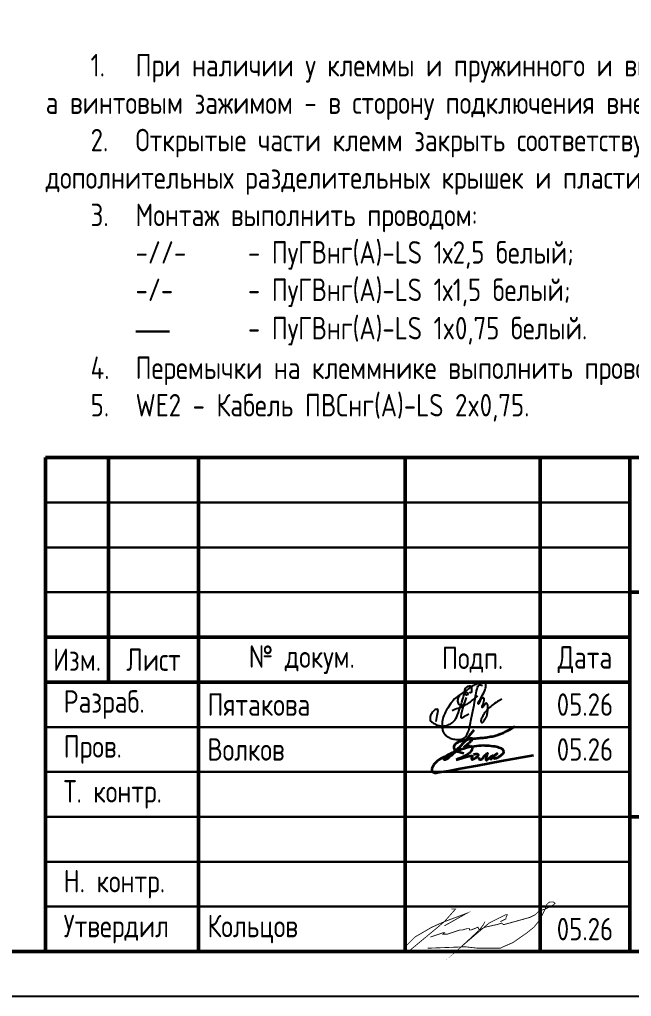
# Model space of a CAD drawing. Header units: millimetres. Extents: x -1036 to 2871, y -90 to 586.
# Drawn here: x 1784.1 to 1852.2, y 0 to 108.8 of the extents above; entities that cross this region are included whole.
import ezdxf

# ---------------------------------------------------------------- set-up
doc = ezdxf.new("R2010")
doc.units = ezdxf.units.MM
doc.styles.add('Gost_type_A', font='GOST_A.TTF')

# ---------------------------------------------------------------- blocks, each defined once
blk = doc.blocks.new('Штамп большой нижний')
at = {"lineweight": 50}
for points in [[(-185, 55), (-178, 55), (-178, 35), (-185, 35)], [(-178, 55), (-168, 55), (-168, 35), (-178, 35)], [(-168, 55), (-145, 55), (-145, 35), (-168, 35)], [(-145, 55), (-130, 55), (-130, 35), (-145, 35)], [(-130, 55), (-120, 55), (-120, 35), (-130, 35)], [(-120, 55), (0, 55), (0, 40), (-120, 40)], [(-120, 40), (-50, 40), (-50, 15), (-120, 15)], [(-185, 35), (-178, 35), (-178, 30), (-185, 30)], [(-178, 35), (-168, 35), (-168, 30), (-178, 30)], [(-168, 35), (-145, 35), (-145, 30), (-168, 30)], [(-145, 35), (-130, 35), (-130, 30), (-145, 30)], [(-130, 35), (-120, 35), (-120, 30), (-130, 30)], [(-185, 30), (-168, 30), (-168, 0), (-185, 0)], [(-168, 30), (-145, 30), (-145, 0), (-168, 0)], [(-145, 30), (-130, 30), (-130, 0), (-145, 0)], [(-130, 30), (-120, 30), (-120, 0), (-130, 0)], [(-120, 15), (-50, 15), (-50, 0), (-120, 0)]]:
    blk.add_lwpolyline(points, close=True, dxfattribs=at)
for points in [[(-185, 55), (-178, 55), (-178, 50), (-185, 50)], [(-178, 55), (-168, 55), (-168, 50), (-178, 50)], [(-168, 55), (-145, 55), (-145, 50), (-168, 50)], [(-145, 55), (-130, 55), (-130, 50), (-145, 50)], [(-130, 55), (-120, 55), (-120, 50), (-130, 50)], [(-185, 50), (-178, 50), (-178, 45), (-185, 45)], [(-178, 50), (-168, 50), (-168, 45), (-178, 45)], [(-168, 50), (-145, 50), (-145, 45), (-168, 45)], [(-145, 50), (-130, 50), (-130, 45), (-145, 45)], [(-130, 50), (-120, 50), (-120, 45), (-130, 45)], [(-185, 45), (-178, 45), (-178, 40), (-185, 40)], [(-178, 45), (-168, 45), (-168, 40), (-178, 40)], [(-168, 45), (-145, 45), (-145, 40), (-168, 40)], [(-145, 45), (-130, 45), (-130, 40), (-145, 40)], [(-130, 45), (-120, 45), (-120, 40), (-130, 40)], [(-185, 40), (-178, 40), (-178, 35), (-185, 35)], [(-178, 40), (-168, 40), (-168, 35), (-178, 35)], [(-168, 40), (-145, 40), (-145, 35), (-168, 35)], [(-145, 40), (-130, 40), (-130, 35), (-145, 35)], [(-130, 40), (-120, 40), (-120, 35), (-130, 35)], [(-185, 30), (-168, 30), (-168, 25), (-185, 25)], [(-168, 30), (-145, 30), (-145, 25), (-168, 25)], [(-145, 30), (-130, 30), (-130, 25), (-145, 25)], [(-130, 30), (-120, 30), (-120, 25), (-130, 25)], [(-185, 25), (-168, 25), (-168, 20), (-185, 20)], [(-168, 25), (-145, 25), (-145, 20), (-168, 20)], [(-145, 25), (-130, 25), (-130, 20), (-145, 20)], [(-130, 25), (-120, 25), (-120, 20), (-130, 20)], [(-185, 20), (-168, 20), (-168, 15), (-185, 15)], [(-168, 20), (-145, 20), (-145, 15), (-168, 15)], [(-145, 20), (-130, 20), (-130, 15), (-145, 15)], [(-130, 20), (-120, 20), (-120, 15), (-130, 15)], [(-185, 15), (-168, 15), (-168, 10), (-185, 10)], [(-168, 15), (-145, 15), (-145, 10), (-168, 10)], [(-145, 15), (-130, 15), (-130, 10), (-145, 10)], [(-130, 15), (-120, 15), (-120, 10), (-130, 10)], [(-185, 10), (-168, 10), (-168, 5), (-185, 5)], [(-168, 10), (-145, 10), (-145, 5), (-168, 5)], [(-145, 10), (-130, 10), (-130, 5), (-145, 5)], [(-130, 10), (-120, 10), (-120, 5), (-130, 5)], [(-185, 5), (-168, 5), (-168, 0), (-185, 0)], [(-168, 5), (-145, 5), (-145, 0), (-168, 0)], [(-145, 5), (-130, 5), (-130, 0), (-145, 0)], [(-130, 5), (-120, 5), (-120, 0), (-130, 0)]]:
    blk.add_lwpolyline(points, close=True)
at = {"char_height": 2.5, "style": 'Gost_type_A'}
for s, insert, width, attachment_point in [('Изм.', (-181.5, 32.5), 7, 5), ('Лист', (-173, 32.5), 10, 5), ('№ докум.', (-156.5, 32.5), 23, 5), ('Подп.', (-137.5, 32.5), 15, 5), ('Дата', (-125, 32.5), 10, 5), ('\\pxl0.8;Разраб.', (-185, 27.5), 17, 4), ('\\pxl0.8;Пров.', (-185, 22.5), 17, 4), ('\\pxl0.8;Т. контр.', (-185, 17.5), 17, 4), ('\\pxl0.8;Н. контр.', (-185, 7.5), 17, 4), ('\\pxl0.8;Утвердил', (-185, 2.5), 17, 4)]:
    blk.add_mtext(s, dxfattribs=dict(at, insert=insert, width=width, attachment_point=attachment_point))
blk = doc.blocks.new('Сотрудник 7_1')
at = {"lineweight": 35}
for points in [[(5.51, 4.62), (4.98, 3.97), (4.54, 3.43), (4.18, 3.01), (3.9, 2.68), (3.67, 2.43), (3.49, 2.24), (3.34, 2.09), (3.21, 1.97), (3.08, 1.86), (2.97, 1.76), (2.86, 1.67), (2.76, 1.6), (2.67, 1.53), (2.59, 1.47), (2.52, 1.42), (2.45, 1.38), (2.4, 1.35), (2.35, 1.33), (2.31, 1.31), (2.28, 1.3), (2.25, 1.3), (2.23, 1.3), (2.21, 1.31), (2.2, 1.31), (2.19, 1.33), (2.18, 1.34), (2.18, 1.36), (2.18, 1.38), (2.18, 1.4), (2.19, 1.42), (2.2, 1.45), (2.22, 1.48), (2.25, 1.51), (2.28, 1.55), (2.32, 1.59), (2.36, 1.63), (2.42, 1.67), (2.49, 1.72), (2.56, 1.78), (2.65, 1.84), (2.75, 1.9), (2.87, 1.97), (2.99, 2.04), (3.12, 2.12), (3.25, 2.21), (3.39, 2.3), (3.53, 2.41), (3.67, 2.52), (3.81, 2.64), (3.94, 2.77), (4.07, 2.9), (4.2, 3.03), (4.32, 3.15), (4.44, 3.27), (4.55, 3.37), (4.65, 3.46), (4.74, 3.54), (4.82, 3.6), (4.9, 3.64), (4.97, 3.68), (5.03, 3.7), (5.08, 3.72), (5.13, 3.73), (5.17, 3.73), (5.21, 3.73), (5.24, 3.73), (5.26, 3.73), (5.28, 3.72), (5.3, 3.71), (5.31, 3.7), (5.32, 3.68), (5.33, 3.66), (5.33, 3.64), (5.32, 3.61), (5.32, 3.58), (5.3, 3.54), (5.28, 3.5), (5.25, 3.46), (5.21, 3.41), (5.16, 3.36), (5.1, 3.3), (5.03, 3.23), (4.96, 3.17), (4.88, 3.1), (4.8, 3.04), (4.72, 2.98), (4.65, 2.92), (4.59, 2.87), (4.53, 2.83), (4.49, 2.8), (4.46, 2.77), (4.43, 2.76), (4.42, 2.75), (4.42, 2.74), (4.43, 2.75), (4.45, 2.75), (4.49, 2.76), (4.53, 2.78), (4.58, 2.8), (4.64, 2.82), (4.7, 2.84), (4.76, 2.85), (4.83, 2.86), (4.89, 2.87), (4.95, 2.88), (5.01, 2.87), (5.06, 2.87), (5.11, 2.85), (5.15, 2.84), (5.19, 2.81), (5.22, 2.78), (5.25, 2.75), (5.27, 2.72), (5.29, 2.68), (5.3, 2.63), (5.3, 2.59), (5.3, 2.54), (5.29, 2.49), (5.27, 2.44), (5.26, 2.38), (5.23, 2.33), (5.2, 2.28), (5.17, 2.22), (5.12, 2.17), (5.07, 2.11), (5, 2.05), (4.92, 1.99), (4.83, 1.93), (4.73, 1.86), (4.6, 1.79), (4.47, 1.72), (4.31, 1.65), (4.15, 1.57), (3.96, 1.49), (3.76, 1.41), (3.54, 1.32)], [(4.39, 2), (4.09, 2.07), (3.85, 2.15), (3.67, 2.21), (3.55, 2.27), (3.46, 2.33), (3.4, 2.39), (3.37, 2.44), (3.35, 2.5), (3.33, 2.55), (3.32, 2.61), (3.31, 2.66), (3.31, 2.72), (3.31, 2.77), (3.32, 2.83), (3.34, 2.89), (3.36, 2.94), (3.39, 2.99), (3.43, 3.05), (3.48, 3.1), (3.54, 3.15), (3.6, 3.2), (3.67, 3.24), (3.74, 3.29), (3.82, 3.33), (3.91, 3.37), (4.01, 3.4), (4.11, 3.44), (4.22, 3.47), (4.34, 3.5), (4.47, 3.53), (4.62, 3.56), (4.77, 3.58), (4.93, 3.61), (5.11, 3.63), (5.29, 3.65), (5.48, 3.67), (5.67, 3.69), (5.85, 3.71), (6.04, 3.72), (6.21, 3.74), (6.38, 3.76), (6.55, 3.77), (6.71, 3.79), (6.86, 3.81), (7.02, 3.83), (7.19, 3.86), (7.36, 3.89), (7.54, 3.92), (7.74, 3.96), (7.95, 4.01), (8.19, 4.09), (8.47, 4.19), (8.78, 4.33), (9.15, 4.51), (9.57, 4.74), (10.05, 5.03)], [(6.04, 1.58), (6.05, 1.53), (6.06, 1.49), (6.06, 1.46), (6.07, 1.43), (6.09, 1.4), (6.1, 1.38), (6.12, 1.36), (6.14, 1.35), (6.16, 1.33), (6.19, 1.33), (6.22, 1.33), (6.25, 1.33), (6.28, 1.33), (6.31, 1.34), (6.34, 1.36), (6.37, 1.38), (6.4, 1.4), (6.43, 1.43), (6.46, 1.46), (6.49, 1.5), (6.52, 1.53), (6.55, 1.57), (6.58, 1.62), (6.62, 1.66), (6.65, 1.71), (6.69, 1.75), (6.73, 1.8), (6.78, 1.84), (6.82, 1.88), (6.85, 1.92), (6.89, 1.95), (6.92, 1.98), (6.95, 2.01), (6.97, 2.03), (6.98, 2.05), (7, 2.06), (7, 2.06), (7.01, 2.06), (7.01, 2.05), (7, 2.03), (7, 2), (6.99, 1.96), (6.97, 1.93), (6.96, 1.88), (6.94, 1.83), (6.93, 1.79), (6.91, 1.74), (6.9, 1.69), (6.89, 1.64), (6.88, 1.6), (6.87, 1.56), (6.86, 1.53), (6.85, 1.49), (6.84, 1.46), (6.84, 1.43), (6.84, 1.41), (6.84, 1.38), (6.84, 1.36), (6.84, 1.35), (6.84, 1.33), (6.84, 1.32), (6.85, 1.31), (6.86, 1.3), (6.86, 1.29), (6.87, 1.29), (6.88, 1.28), (6.89, 1.28), (6.9, 1.27), (6.91, 1.27), (6.92, 1.27), (6.93, 1.28), (6.95, 1.28), (6.96, 1.29), (6.97, 1.29), (6.98, 1.3), (7, 1.32), (7.03, 1.34), (7.06, 1.37), (7.1, 1.41), (7.15, 1.45), (7.21, 1.5), (7.27, 1.56), (7.34, 1.62), (7.41, 1.68), (7.48, 1.73), (7.54, 1.77), (7.58, 1.79), (7.6, 1.79), (7.61, 1.77), (7.59, 1.72), (7.57, 1.67), (7.54, 1.61), (7.5, 1.54), (7.46, 1.48), (7.43, 1.43), (7.41, 1.4), (7.4, 1.38), (7.41, 1.38), (7.42, 1.4), (7.45, 1.43), (7.49, 1.48), (7.54, 1.53), (7.6, 1.59), (7.66, 1.66), (7.73, 1.72), (7.81, 1.79), (7.88, 1.85), (7.95, 1.9), (8.01, 1.95), (8.06, 1.99), (8.09, 2.01), (8.11, 2.02), (8.1, 2.02), (8.07, 1.99), (8.03, 1.96), (7.98, 1.91), (7.92, 1.86), (7.87, 1.81), (7.81, 1.76), (7.76, 1.71), (7.73, 1.67), (7.7, 1.64), (7.68, 1.61), (7.67, 1.58), (7.67, 1.56), (7.67, 1.54), (7.68, 1.53), (7.7, 1.51), (7.71, 1.5), (7.73, 1.49), (7.75, 1.48), (7.77, 1.48), (7.8, 1.47), (7.83, 1.47), (7.87, 1.48), (7.91, 1.48), (7.96, 1.5), (8.01, 1.51), (8.07, 1.53), (8.13, 1.55), (8.19, 1.58), (8.26, 1.62), (8.33, 1.66), (8.4, 1.71), (8.48, 1.76), (8.55, 1.82), (8.63, 1.89), (8.69, 1.95), (8.75, 2.02), (8.79, 2.1), (8.82, 2.17), (8.83, 2.24), (8.81, 2.31), (8.78, 2.37), (8.72, 2.44), (8.65, 2.5), (8.56, 2.56), (8.44, 2.61), (8.31, 2.66), (8.17, 2.71), (8, 2.75), (7.83, 2.78), (7.64, 2.81), (7.44, 2.84), (7.22, 2.86), (7, 2.88), (6.77, 2.88), (6.53, 2.89), (6.29, 2.88), (6.04, 2.87), (5.79, 2.84), (5.52, 2.81), (5.25, 2.77), (4.97, 2.71), (4.68, 2.64), (4.38, 2.55), (4.06, 2.44), (3.74, 2.32), (3.42, 2.2), (3.11, 2.06), (2.8, 1.92), (2.51, 1.78), (2.25, 1.65), (2.01, 1.52), (1.8, 1.4), (1.62, 1.29), (1.47, 1.18), (1.35, 1.09), (1.24, 0.99), (1.15, 0.91), (1.08, 0.82), (1.02, 0.74), (0.97, 0.65), (0.93, 0.57), (0.89, 0.49), (0.86, 0.41), (0.84, 0.34), (0.83, 0.27), (0.82, 0.21), (0.82, 0.15), (0.83, 0.11), (0.84, 0.07), (0.85, 0.04), (0.87, 0.01), (0.89, -0.01), (0.91, -0.03), (0.94, -0.05), (0.97, -0.07), (1, -0.08), (1.03, -0.1), (1.07, -0.11), (1.1, -0.12), (1.13, -0.13), (1.17, -0.14), (1.2, -0.15), (1.24, -0.15), (1.29, -0.15), (1.47, -0.12), (1.9, -0.04), (2.7, 0.1), (3.99, 0.34), (5.91, 0.69), (8.58, 1.18), (12.12, 1.82)], [(3.54, 1.32), (4.17, 1.5), (4.63, 1.63), (4.96, 1.71), (5.17, 1.76), (5.28, 1.77), (5.33, 1.76), (5.34, 1.73), (5.32, 1.7), (5.3, 1.66), (5.28, 1.62), (5.27, 1.58), (5.26, 1.55), (5.25, 1.51), (5.24, 1.48), (5.24, 1.45), (5.24, 1.42), (5.24, 1.4), (5.25, 1.39), (5.26, 1.37), (5.27, 1.36), (5.29, 1.36), (5.31, 1.36), (5.33, 1.36), (5.35, 1.36), (5.39, 1.37), (5.42, 1.38), (5.46, 1.4), (5.49, 1.41), (5.54, 1.43), (5.58, 1.45), (5.62, 1.48), (5.67, 1.51), (5.72, 1.54), (5.76, 1.57), (5.81, 1.61), (5.85, 1.64), (5.89, 1.68), (5.93, 1.72), (5.96, 1.75), (5.99, 1.78), (6, 1.81), (6.02, 1.83), (6.02, 1.86), (6.01, 1.87), (6, 1.89), (5.98, 1.9), (5.95, 1.91), (5.91, 1.92), (5.87, 1.92), (5.81, 1.92), (5.75, 1.92), (5.69, 1.92), (5.63, 1.91), (5.57, 1.9), (5.51, 1.89), (5.46, 1.88)]]:
    blk.add_lwpolyline(points, dxfattribs=at)

msp = doc.modelspace()

# ---------------------------------------------------------------- linework, layer by layer
msp.add_lwpolyline([(1977, 420), (1977, 0), (1680, 0), (1680, 420)], close=True)
at = {"lineweight": 50}
msp.add_lwpolyline([(1972, 415), (1972, 5), (1700, 5), (1700, 415)], close=True, dxfattribs=at)
at = {"const_width": 0.0934}
for points in [[(1829.8, 6.62), (1830.74, 6.93), (1831.2, 7.09), (1831.36, 7.09), (1831.2, 6.93), (1831.36, 6.93), (1831.67, 6.93), (1833.07, 7.4), (1833.38, 7.4), (1833.85, 7.55), (1834.16, 7.55), (1834.16, 7.4), (1834.32, 7.4), (1835.1, 7.71), (1835.25, 7.4), (1835.87, 7.71), (1837.28, 8.02), (1837.74, 8.18), (1837.9, 8.02), (1838.05, 8.02), (1840.86, 8.8), (1841.48, 9.11), (1841.79, 9.42), (1842.1, 9.58), (1842.57, 9.73), (1843.19, 10.04), (1843.5, 10.2), (1843.66, 10.35), (1843.5, 10.51), (1843.19, 10.51), (1843.04, 10.51), (1842.72, 10.2), (1842.57, 9.73), (1841.95, 8.49), (1841.32, 7.71), (1840.55, 7.09), (1838.99, 6), (1837.9, 5.53), (1837.59, 5.37), (1835.1, 5.37), (1833.69, 5.53), (1829.49, 5.37)], [(1832.14, 9.73), (1832.6, 9.73), (1831.36, 8.33), (1830.43, 7.55), (1828.48, 5.93), (1827.36, 5), (1827, 5), (1827, 5.22), (1827.16, 5.68), (1828.09, 6.62), (1829.96, 7.71), (1831.36, 8.33), (1833.85, 9.26), (1831.36, 7.86)], [(1835.87, 8.33), (1835.72, 8.02), (1835.25, 7.4), (1833.23, 5.53), (1836.34, 8.18), (1838.21, 9.11), (1838.37, 9.11), (1838.21, 8.8), (1838.21, 8.64), (1837.59, 8.33)]]:
    msp.add_lwpolyline(points, dxfattribs=at)
for points in [[(1837.77, 33.11), (1837.37, 32.88), (1836.93, 32.62), (1836.37, 32.16), (1835.96, 31.77), (1835.61, 31.21), (1835.45, 30.88), (1835.42, 30.73), (1835.42, 30.6), (1835.46, 30.54), (1835.55, 30.5), (1835.65, 30.54), (1835.73, 30.61), (1836.02, 31.11), (1836.14, 31.35), (1836.14, 31.56), (1836.2, 31.85), (1836.2, 32.17), (1836.2, 32.43), (1836.12, 32.61), (1836.06, 32.66), (1835.98, 32.66), (1835.87, 32.55), (1835.75, 32.42), (1835.65, 32.25), (1835.59, 32.17), (1835.52, 32.17), (1835.62, 32.37), (1835.72, 32.69), (1835.8, 33), (1835.8, 33.19), (1835.7, 33.27), (1835.63, 33.27), (1835.54, 33.18), (1835.44, 33.1), (1835.34, 32.94), (1835.26, 32.77), (1835.19, 32.61), (1835.14, 32.54), (1835.08, 32.6), (1835.15, 32.76), (1835.75, 33.78), (1835.99, 34.35), (1835.99, 34.72), (1835.9, 34.96), (1835.73, 35.07), (1835.31, 34.96), (1834.85, 34.76), (1834.37, 34.5), (1833.42, 33.82), (1832.6, 33.28), (1832.09, 32.67), (1831.6, 31.93), (1831.18, 31.05), (1831.1, 30.44), (1831.1, 29.86), (1831.22, 29.41), (1831.47, 29.09), (1831.72, 28.91), (1832.1, 28.72), (1832.62, 28.59), (1833.27, 28.59), (1833.77, 28.91), (1834.05, 29.43), (1834.41, 31.13), (1834.67, 32.38), (1834.9, 33.93), (1835.1, 34.6), (1835.23, 34.7), (1835.43, 34.7), (1835.61, 34.61)], [(1830.44, 30.61), (1830.66, 31.72), (1830.66, 31.91), (1830.59, 32), (1830.42, 31.94), (1830.32, 31.94), (1830.14, 31.78), (1829.81, 31.35), (1829.76, 31.02), (1829.76, 30.72), (1829.86, 30.61), (1830.3, 30.32), (1830.69, 30.16), (1831, 30.1), (1831.45, 30.1), (1832.01, 30.31), (1832.47, 30.63), (1832.81, 31.23), (1833.23, 32.53), (1833.54, 33.55), (1833.6, 33.71), (1833.68, 33.85), (1833.77, 33.92), (1833.83, 33.92), (1833.95, 33.76), (1834, 33.65), (1833.9, 33.55), (1833.82, 33.55), (1833.71, 33.62), (1833.65, 33.89), (1833.65, 34.05), (1833.65, 34.24), (1833.76, 34.39), (1833.88, 34.49), (1834.07, 34.58), (1834.26, 34.58), (1834.38, 34.51), (1834.38, 34.38), (1834.38, 34.15), (1834.38, 33.89), (1834.3, 33.81), (1834.2, 33.81), (1834.14, 33.87)], [(1833.77, 33.91), (1833.71, 33.97), (1833.46, 33.88), (1833.06, 33.54), (1832.83, 33.17), (1832.83, 32.74), (1832.94, 32.55), (1833.19, 32.43), (1833.57, 32.4)], [(1832.22, 31.83), (1832.42, 31.95), (1832.87, 32.09), (1833.69, 32.43), (1834.1, 32.69), (1834.67, 33.13), (1834.95, 33.36), (1835.04, 33.5)], [(1834.09, 31.45), (1833.63, 31.2), (1833.47, 31.06), (1833.37, 31), (1833.26, 31), (1833.22, 31.07), (1833.22, 31.28), (1833.36, 31.99), (1833.81, 33.3)]]:
    msp.add_open_spline(points, degree=3)

# ---------------------------------------------------------------- block references
for name, p in [('Штамп большой нижний', (1972, 5)), ('Сотрудник 7_1', (1829.14, 25.04))]:
    msp.add_blockref(name, p)

# ---------------------------------------------------------------- texts
at = {"char_height": 2.5, "style": 'Gost_type_A'}
for s, insert, width, attachment_point in [('\\pxi2,ql,t4;1.^IПри наличии у клеммы и пружинного и винтового зажима, установить пружинным зажимом в сторону внутреннего монтажа шкафа, а винтовым зажимом - в сторону подключения внешних кабелей.\\P2.^IОткрытые части клемм закрыть соответствующими концевыми крышками. На данной схеме показаны только места установок дополнительных разделительных крышек и пластин (в зависимости от типа клемм).\\P{\\A1;3.^IМонтаж выполнить проводом:\\P\\pi0,l4,q*,t4,9;-//-^I- ПуГВнг(А)-LS 1х2,5 белый;\\P\\pi2.42857,l1.57143,ql,t1.57143,9;-/-  ^I- ПуГВнг(А)-LS 1х1,5 белый; \\P\\pi-5,l9,q*,t9;\\fArial|b0|i0|c0|p34;\\H1.08333x;―^I\\fGOST type A|b0|i0|c204|p34;\\H0.92308x;- ПуГВнг(А)-LS 1x0,75 белый.\\A0;\\fMS Shell Dlg 2|b0|i0|c204|p0;\\H0.70834x;\\P\\pi2,l0,ql,t4;\\A1;\\fGOST type A|b0|i0|c204|p34;\\H1.41176x;4.^IПеремычки на клеммнике выполнить проводом ПуГВнг(А)-LS 1х1,5 белый;\\P5.^IWE2 - Кабель ПВСнг(А)-LS 2x0,75.}', (1787, 64), 183, 7), ('Пятакова', (1805, 32.5), 22, 4), ('05.26', (1847, 32.5), 10, 5), ('Волков', (1805, 27.5), 22, 4), ('05.26', (1847, 27.5), 10, 5), ('Кольцов', (1805, 7.5), 22, 4), ('05.26', (1847, 7.5), 10, 5)]:
    msp.add_mtext(s, dxfattribs=dict(at, insert=insert, width=width, attachment_point=attachment_point))

doc.saveas('drawing.dxf')
